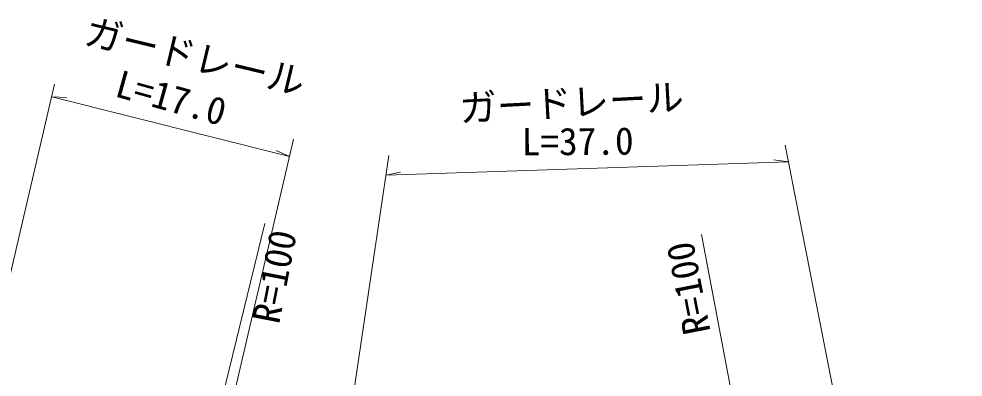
# Model space of a CAD drawing. Units: millimetres, scale not verified. Extents: x 40000 to 680000, y 20000 to 380000.
# Drawn here: x 155258 to 218335, y 296520 to 320435 of the extents above; entities that cross this region are included whole.
import ezdxf
from ezdxf.enums import TextEntityAlignment as Align

# ---------------------------------------------------------------- set-up
doc = ezdxf.new("R2010")
doc.units = ezdxf.units.MM
doc.header["$LTSCALE"] = 1000
doc.layers.add('M-STR-HTXT', color=7, linetype='Continuous', lineweight=13)
doc.layers.add('M-WORK', color=1, linetype='Continuous', lineweight=13)
doc.styles.add('ＭＳ ゴシック', font='')
doc.styles.get('ＭＳ ゴシック').set_extended_font_data('MS Gothic')

msp = doc.modelspace()

# ---------------------------------------------------------------- linework, layer by layer
at = {"layer": 'M-STR-HTXT'}
for p, q in [((157645, 316068), (150539, 285684)), ((173612, 312400), (166507, 282016)), ((173341, 311241), (172448, 311652)), ((206450, 312014), (212557, 280874)), ((179980, 311310), (175338, 280188)), ((206671, 310882), (205699, 311031))]:
    msp.add_line(p, q, dxfattribs=at)
for points in [[(173341, 311241), (157449, 315233), (158431, 315177)], [(206671, 310882), (179783, 309992), (180743, 310208)]]:
    msp.add_lwpolyline(points, dxfattribs=at)
at = {"layer": 'M-WORK'}
for p, q in [((164523, 277501), (171696, 306766)), ((200869, 306049), (206628, 275676))]:
    msp.add_line(p, q, dxfattribs=at)
msp.add_open_spline([(218335, 283827), (218219, 283957), (217799, 284278), (217642, 284355), (217484, 284434), (216968, 284570), (216792, 284591), (216228, 284660), (214527, 284812), (213959, 284804), (213197, 284793), (210913, 284603), (210158, 284497), (209569, 284414), (207839, 283967), (207254, 283859), (206657, 283750), (204849, 283522), (204251, 283416), (204008, 283372), (203291, 283180), (203054, 283112), (202677, 283004), (201554, 282659), (201182, 282539), (200971, 282470), (200349, 282231), (200136, 282168), (199930, 282106), (199302, 281953), (199090, 281915), (198782, 281859), (197849, 281729), (197537, 281695), (197249, 281663), (196381, 281594), (196091, 281586), (195700, 281576), (194524, 281592), (194133, 281608), (193203, 281646), (190414, 281805), (189485, 281858), (188876, 281892), (187049, 282036), (186439, 282046), (185773, 282058), (183773, 281992), (183107, 281972), (182595, 281957), (181060, 281891), (180548, 281873), (180203, 281861), (179169, 281813), (178824, 281826), (178418, 281841), (177202, 281947), (176801, 282013), (176434, 282073), (175345, 282326), (174994, 282451), (173549, 282964), (169204, 284509), (167834, 285200), (166553, 285845), (162968, 288246), (161813, 289096), (160989, 289702), (158750, 291806), (157964, 292460), (157574, 292784), (156340, 293676), (155938, 293985), (155539, 294293), (154375, 295263), (153955, 295543), (153644, 295751), (152640, 296255), (152303, 296417), (152030, 296548), (151197, 296912), (150910, 297007), (150642, 297096), (149818, 297290), (149540, 297338), (149179, 297399), (148088, 297544), (147722, 297550), (147296, 297558), (146022, 297437), (145597, 297409), (145168, 297380), (143879, 297286), (143449, 297267), (143019, 297248), (141730, 297198), (141300, 297220), (140694, 297250), (138873, 297402), (138278, 297527), (137292, 297734), (134376, 298544), (133423, 298872), (131913, 299392), (127461, 301165), (125979, 301761), (125771, 301845), (125175, 302160), (124981, 302273), (124767, 302399), (124141, 302808), (123942, 302958), (123720, 303125), (123101, 303686), (122880, 303855), (122699, 303993), (122140, 304393), (121936, 304493), (121643, 304635), (120985, 304916), (120394, 305157)], degree=3, knots=[0, 0, 0, 0, 1, 1, 1, 2, 2, 2, 3, 3, 3, 4, 4, 4, 5, 5, 5, 6, 6, 6, 7, 7, 7, 8, 8, 8, 9, 9, 9, 10, 10, 10, 11, 11, 11, 12, 12, 12, 13, 13, 13, 14, 14, 14, 15, 15, 15, 16, 16, 16, 17, 17, 17, 18, 18, 18, 19, 19, 19, 20, 20, 20, 21, 21, 21, 22, 22, 22, 23, 23, 23, 24, 24, 24, 25, 25, 25, 26, 26, 26, 27, 27, 27, 28, 28, 28, 29, 29, 29, 30, 30, 30, 31, 31, 31, 32, 32, 32, 33, 33, 33, 34, 34, 34, 35, 35, 35, 36, 36, 36, 37, 37, 37, 38, 38, 38, 39, 39, 39, 40, 40, 40, 40], dxfattribs=at)

# ---------------------------------------------------------------- texts
at = {"layer": 'M-STR-HTXT', "style": 'ＭＳ ゴシック'}
for s, rotation, p in [('ガードレール', 346.5, (166687, 316495)), ('L=17.0', 344.5, (165041, 313752)), ('ガードレール', 3, (192256, 313395)), ('L=37.0', 0.5, (192597, 310797))]:
    msp.add_text(s, height=1833, rotation=rotation, dxfattribs=at).set_placement(p, align=Align.BOTTOM_CENTER)
at = {"layer": 'M-WORK', "style": 'ＭＳ ゴシック'}
for rotation, p in [(78.998, (173178, 299893)), (100.998, (202011, 299668))]:
    msp.add_text('R=100', height=1833, rotation=rotation, dxfattribs=at).set_placement(p, align=Align.BOTTOM_LEFT)

doc.saveas('drawing.dxf')
